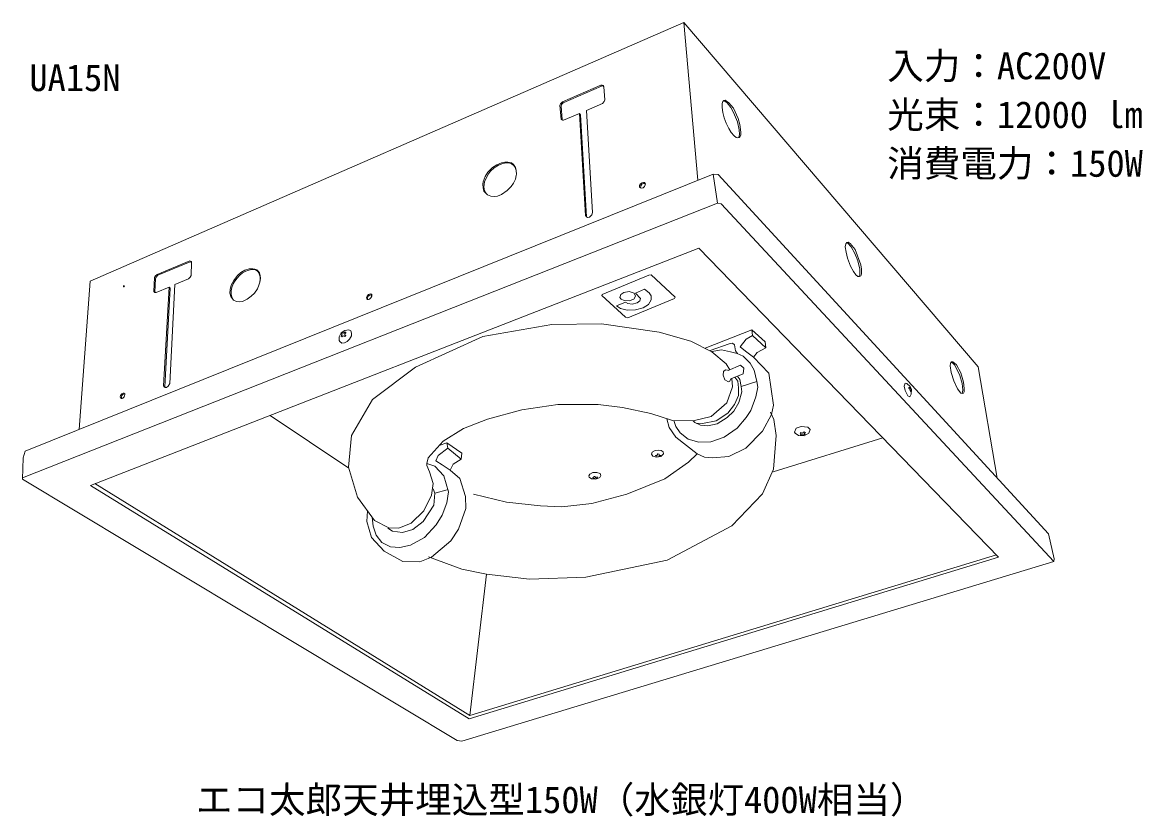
# Model space of a CAD drawing. Units: millimetres, scale not verified. Extents: x -388 to 2225, y -1483 to 330.
# Drawn here: x -44.25 to -21.26, y 41.46 to 57.74 of the extents above; entities that cross this region are included whole.
import ezdxf
from ezdxf.enums import TextEntityAlignment as Align

# ---------------------------------------------------------------- set-up
doc = ezdxf.new("R2010")
doc.units = ezdxf.units.MM
doc.header["$LTSCALE"] = 0.25
doc.layers.add('0-0', color=7, linetype='Continuous', lineweight=20)
doc.layers.add('0-3', color=7, linetype='Continuous', lineweight=20)
doc.styles.add('ＭＳ ゴシック', font='')
doc.styles.get('ＭＳ ゴシック').set_extended_font_data('MS Gothic')

msp = doc.modelspace()

# ---------------------------------------------------------------- linework, layer by layer
at = {"layer": '0-0'}
for p, q in [((-42.8544, 52.4402), (-30.6751, 57.7446)), ((-24.6322, 50.6802), (-30.6751, 57.7446)), ((-30.6751, 57.7446), (-30.3866, 54.5076)), ((-29.9822, 54.0373), (-30.0719, 54.6343)), ((-29.9699, 54.6275), (-23.1885, 47.2569)), ((-44.2444, 48.4014), (-29.9822, 54.0373)), ((-29.9822, 54.0373), (-29.9079, 54.0262)), ((-29.9079, 54.0262), (-23.0813, 46.6885)), ((-42.8544, 52.4402), (-43.0802, 49.3963)), ((-24.2396, 48.3993), (-24.6322, 50.6802)), ((-29.4928, 50.2785), (-29.1737, 50.3767)), ((-39.1595, 49.6847), (-37.5463, 48.6045)), ((-28.8358, 48.5259), (-26.5891, 49.2224)), ((-44.2453, 48.3764), (-35.3202, 43.0139)), ((-42.7597, 48.2847), (-35.0621, 43.5278)), ((-35.7815, 48.0888), (-35.8175, 48.1751)), ((-35.7815, 48.0888), (-35.5299, 48.1607)), ((-23.1885, 47.2569), (-23.0725, 46.7443)), ((-35.2311, 43.005), (-23.0813, 46.6885)), ((-35.0621, 43.5278), (-24.2588, 46.8218)), ((-23.0725, 46.7443), (-23.0813, 46.6885)), ((-35.0621, 43.5278), (-34.7197, 46.4316)), ((-35.3202, 43.0139), (-35.2311, 43.005))]:
    msp.add_line(p, q, dxfattribs=at)
for points in [[(-33.1609, 55.7395), (-33.1925, 55.7568), (-33.2153, 56.0465), (-33.2054, 56.0773), (-33.1648, 56.118), (-32.3768, 56.4567), (-32.3471, 56.4609), (-32.3173, 56.4475), (-32.3123, 56.4222)], [(-29.8491, 56.1424), (-29.8262, 56.1478), (-29.7468, 56.0966), (-29.655, 55.9872), (-29.5544, 55.7718), (-29.5226, 55.65), (-29.5014, 55.4947), (-29.505, 55.4329), (-29.5279, 55.3817), (-29.565, 55.3747)], [(-32.6698, 53.7598), (-32.6891, 53.7812), (-32.8099, 55.8744)], [(-34.7314, 54.2378), (-34.7743, 54.2868), (-34.7928, 54.3546), (-34.796, 54.4305), (-34.7896, 54.4765), (-34.7476, 54.5862), (-34.6911, 54.6718), (-34.5959, 54.767), (-34.5087, 54.8235), (-34.4135, 54.8639), (-34.3473, 54.8784), (-34.2812, 54.88), (-34.2118, 54.8622), (-34.1666, 54.8283), (-34.1262, 54.7719), (-34.11, 54.7076)], [(-44.2453, 48.3764), (-44.2294, 48.8126), (-44.1876, 48.9504), (-30.0719, 54.6343), (-29.9699, 54.6275)], [(-31.5588, 54.3533), (-31.5798, 54.363), (-31.5798, 54.3985), (-31.5588, 54.4373), (-31.5297, 54.4551), (-31.5022, 54.4632), (-31.4731, 54.4584), (-31.4585, 54.4373), (-31.4634, 54.4147)], [(-35.0784, 43.4597), (-42.8485, 48.2501), (-30.3642, 53.1113)], [(-30.3642, 53.1113), (-24.2178, 46.7795), (-35.0784, 43.4597)], [(-27.3288, 53.2289), (-27.3018, 53.2352), (-27.2558, 53.2096), (-27.1594, 53.0841), (-27.1049, 52.9599), (-27.0428, 52.7722), (-27.0276, 52.6838), (-27.029, 52.5872), (-27.0414, 52.5486), (-27.0649, 52.5306), (-27.0803, 52.5323)], [(-41.5019, 52.2082), (-41.5276, 52.2062), (-41.5477, 52.2274), (-41.5339, 52.511), (-41.5128, 52.546), (-41.4789, 52.5756), (-40.81, 52.8519), (-40.7782, 52.8413), (-40.776, 52.8172)], [(-39.9124, 52.0503), (-39.9707, 52.126), (-39.9858, 52.1896), (-39.9834, 52.2659), (-39.9615, 52.3526), (-39.9083, 52.4497), (-39.8309, 52.5537), (-39.7638, 52.6127), (-39.6806, 52.6612), (-39.5928, 52.6889), (-39.5176, 52.6913), (-39.4772, 52.6843), (-39.4367, 52.6681), (-39.3997, 52.6358), (-39.3813, 52.608), (-39.3662, 52.5572), (-39.3604, 52.4924), (-39.3697, 52.4173)], [(-41.2314, 52.3179), (-41.3478, 50.2916), (-41.3326, 50.2667), (-41.3109, 50.2581)], [(-37.1632, 52.063), (-37.1797, 52.0735), (-37.1835, 52.1037), (-37.1722, 52.1316), (-37.1428, 52.1632), (-37.1195, 52.1723), (-37.0984, 52.1745), (-37.078, 52.1647), (-37.0765, 52.1316), (-37.0946, 52.0946)], [(-36.7262, 47.3756), (-37.0173, 47.527), (-37.3667, 48.0044), (-37.553, 48.6216), (-37.4948, 49.2737), (-37.0639, 50.0073), (-36.1808, 50.6711), (-34.7997, 51.3054), (-33.3785, 51.5463), (-32.3588, 51.5623), (-31.1784, 51.3937), (-30.5285, 51.2092), (-30.0972, 50.9903), (-29.8011, 50.7393), (-29.7303, 50.617)], [(-29.265, 51.3262), (-29.3904, 51.2495), (-29.5182, 51.0893), (-29.409, 51.001), (-29.2441, 50.8756), (-28.9283, 50.5482), (-28.8307, 49.8932), (-28.8736, 49.7029), (-29.0551, 49.3612), (-29.4028, 49.0135), (-29.7505, 48.8427), (-30.0861, 48.8122), (-30.2508, 48.8305), (-30.3972, 48.8933), (-30.8344, 49.241), (-30.972, 49.4345), (-31.0209, 49.614)], [(-30.2335, 51.0637), (-29.2743, 51.4423), (-29.0026, 51.1961), (-28.991, 51.0684), (-29.265, 51.3262), (-29.2743, 51.4423)], [(-30.1328, 51.0164), (-29.7431, 51.1495), (-29.6718, 51.1637), (-29.6291, 51.1305), (-29.6148, 51.0069), (-29.5703, 50.9541)], [(-28.991, 51.0684), (-29.1675, 50.9778), (-29.2441, 50.8756)], [(-30.8797, 49.5773), (-30.8356, 49.4545), (-30.7474, 49.3285), (-30.5805, 49.1962), (-30.3631, 49.1332), (-30.1206, 49.1395), (-29.8465, 49.2403), (-29.5757, 49.423), (-29.3961, 49.6403), (-29.2985, 49.7852), (-29.1945, 50.0655), (-29.1567, 50.2608), (-29.1725, 50.3774), (-29.226, 50.6136), (-29.3111, 50.7585), (-29.4528, 50.8971), (-29.5788, 50.957), (-29.7142, 50.9916), (-29.9001, 51.0263), (-30.0985, 50.9948)], [(-24.9603, 50.1333), (-24.9475, 50.2002), (-24.9621, 50.3361), (-25.0074, 50.5011), (-25.0689, 50.6338), (-25.119, 50.7228), (-25.1643, 50.7681), (-25.1811, 50.772), (-25.1983, 50.7584)], [(-35.9484, 48.6956), (-35.9195, 48.817), (-35.6082, 49.1568), (-35.1931, 49.4132), (-34.7028, 49.6085), (-33.9967, 49.7998), (-33.2561, 49.9056), (-32.43, 49.9056), (-31.9306, 49.8491), (-31.3483, 49.7252), (-30.9047, 49.5814), (-30.4834, 49.5715), (-30.1117, 49.6607), (-29.7896, 49.9432), (-29.6706, 50.2703), (-29.6855, 50.4438)], [(-29.6226, 50.4679), (-29.5665, 50.3872), (-29.549, 50.2504), (-29.5525, 50.0926), (-29.6331, 49.9067), (-29.7699, 49.7279), (-30.0084, 49.5701), (-30.2889, 49.521), (-30.4187, 49.5245)], [(-29.4928, 50.2785), (-29.5209, 50.4223), (-29.57, 50.4924)], [(-42.2135, 50.0305), (-42.2304, 50.0474), (-42.2364, 50.0677), (-42.233, 50.0922), (-42.2042, 50.1261), (-42.1763, 50.143), (-42.1619, 50.1396), (-42.1467, 50.1278)], [(-29.4928, 50.2785), (-29.4788, 50.1663), (-29.5419, 49.9523), (-29.6472, 49.77), (-29.7839, 49.6402), (-29.9873, 49.514), (-30.1802, 49.4719), (-30.3275, 49.4859), (-30.4467, 49.5385), (-30.4834, 49.5715)], [(-35.9092, 46.7831), (-35.2245, 46.5308), (-34.7197, 46.4316), (-33.8383, 46.3273), (-32.681, 46.3697), (-31.0107, 46.7173), (-29.6881, 47.4211), (-29.0607, 48.0739), (-28.8328, 48.5812), (-28.779, 49.2748), (-28.8279, 49.5972), (-28.8939, 49.7515)], [(-35.516, 49.0097), (-35.7122, 48.8599), (-35.7639, 48.7509), (-35.6332, 48.6692), (-35.4697, 48.5602), (-35.2675, 48.3872), (-35.1525, 48.0241), (-35.1489, 47.7725), (-35.2963, 47.3484), (-35.4544, 47.1148), (-35.8534, 46.7769), (-36.087, 46.6799), (-36.4357, 46.687), (-36.8239, 46.8991), (-37.0827, 47.1795), (-37.1797, 47.5102), (-37.1653, 47.7258)], [(-35.6931, 49.0642), (-35.5351, 49.1242), (-35.516, 49.0097)], [(-35.5351, 49.1242), (-35.2245, 48.9117), (-35.2382, 48.7891), (-35.516, 49.0097)], [(-35.2382, 48.7891), (-35.4043, 48.6828), (-35.4697, 48.5602)], [(-34.9908, 48.0666), (-34.314, 47.906), (-33.6167, 47.8274), (-33.1757, 47.8103), (-32.557, 47.8752), (-31.8426, 48.07), (-31.0633, 48.3845), (-30.5779, 48.7263), (-30.3972, 48.8933)], [(-31.2561, 48.8654), (-31.2255, 48.8654), (-31.2026, 48.8945), (-31.1796, 48.8884), (-31.1781, 48.8654), (-31.1413, 48.8609), (-31.1842, 48.8501), (-31.1873, 48.8379)], [(-31.2561, 48.8654), (-31.2516, 48.8532), (-31.2286, 48.8517), (-31.2225, 48.8348)], [(-37.0668, 47.5962), (-37.0487, 47.4152), (-36.9854, 47.2281), (-36.8707, 47.0802), (-36.6897, 46.9897), (-36.5026, 46.9746), (-36.2793, 47.0199), (-35.9926, 47.1828), (-35.7543, 47.4423), (-35.6305, 47.6385), (-35.537, 47.8919), (-35.5008, 48.1152), (-35.5973, 48.4441), (-35.7844, 48.6433), (-35.9484, 48.6956)], [(-36.7262, 47.3756), (-36.5224, 47.3699), (-36.2656, 47.4739), (-36.0088, 47.7242), (-35.8495, 48.046), (-35.817, 48.2866), (-35.8885, 48.5294), (-35.9469, 48.6543), (-35.9484, 48.6956)], [(-32.5445, 48.4031), (-32.5261, 48.406), (-32.5219, 48.4301), (-32.4964, 48.4343), (-32.4865, 48.4131), (-32.4482, 48.423), (-32.4454, 48.4046), (-32.4766, 48.3989), (-32.4709, 48.3833)], [(-32.5445, 48.4031), (-32.5374, 48.389), (-32.5063, 48.3947), (-32.502, 48.3847)], [(-35.7815, 48.0888), (-35.8031, 47.8444), (-36.0187, 47.5066), (-36.2344, 47.3412), (-36.4429, 47.2837), (-36.6514, 47.3125), (-36.7448, 47.37)]]:
    msp.add_lwpolyline(points, dxfattribs=at)
for points in [[(-33.1716, 55.7503), (-33.1915, 56.0287), (-33.1844, 56.0586), (-33.1489, 56.0969), (-32.3634, 56.4378), (-32.3307, 56.4435), (-32.3123, 56.4222), (-32.2938, 56.1537), (-32.3038, 56.1225), (-32.3407, 56.0813), (-32.6674, 55.935), (-32.5438, 53.8441), (-32.5566, 53.8008), (-32.6052, 53.7522), (-32.6462, 53.7454), (-32.6698, 53.7598), (-32.7904, 55.8525), (-32.8099, 55.8744), (-33.1402, 55.7395), (-33.1609, 55.7395)], [(-29.8491, 56.1424), (-29.8716, 56.1215), (-29.8861, 56.0833), (-29.8874, 55.9977), (-29.8703, 55.8989), (-29.8439, 55.787), (-29.8033, 55.6801), (-29.7468, 55.5706), (-29.6991, 55.4859), (-29.6373, 55.417), (-29.595, 55.3853), (-29.565, 55.3747), (-29.5456, 55.387), (-29.5279, 55.4488), (-29.5332, 55.5388), (-29.5685, 55.7083), (-29.6515, 55.8954), (-29.7044, 55.9996), (-29.7838, 56.0931)], [(-34.7314, 54.2378), (-34.7599, 54.2876), (-34.7749, 54.3717), (-34.761, 54.4757), (-34.7171, 54.5762), (-34.6801, 54.6375), (-34.6373, 54.6918), (-34.5645, 54.76), (-34.4744, 54.8178), (-34.3865, 54.8502), (-34.3172, 54.8617), (-34.2432, 54.8548), (-34.1992, 54.8379), (-34.1672, 54.8184), (-34.1463, 54.7919), (-34.1233, 54.7515), (-34.11, 54.7076), (-34.1073, 54.635), (-34.1103, 54.6035), (-34.1296, 54.5304), (-34.1672, 54.4451), (-34.2129, 54.3781), (-34.2951, 54.2959), (-34.4136, 54.2146), (-34.497, 54.184), (-34.5562, 54.1746), (-34.6329, 54.1786), (-34.6989, 54.2062)], [(-31.5588, 54.3533), (-31.5555, 54.3921), (-31.5329, 54.426), (-31.4989, 54.4406), (-31.4698, 54.4406), (-31.4634, 54.4147), (-31.4795, 54.3807), (-31.507, 54.3549), (-31.5345, 54.3452)], [(-27.0803, 52.5323), (-27.0591, 52.5769), (-27.0591, 52.6831), (-27.0994, 52.8572), (-27.161, 53.008), (-27.2354, 53.1397), (-27.3033, 53.2162), (-27.3288, 53.2289), (-27.3501, 53.2034), (-27.3586, 53.144), (-27.3437, 53.0293), (-27.3161, 52.9061), (-27.2545, 52.7447), (-27.1929, 52.6342), (-27.144, 52.5684), (-27.1016, 52.5344)], [(-41.5284, 52.2179), (-41.514, 52.4825), (-41.5013, 52.5208), (-41.4662, 52.5574), (-40.8031, 52.8316), (-40.7856, 52.83), (-40.776, 52.8172), (-40.784, 52.5558), (-40.7999, 52.5208), (-40.8334, 52.4857), (-41.1139, 52.3677), (-41.2216, 50.3369), (-41.2532, 50.2844), (-41.2873, 50.2581), (-41.3109, 50.2581), (-41.3241, 50.2686), (-41.2098, 52.2962), (-41.2314, 52.3179), (-41.5019, 52.2082), (-41.5185, 52.2111)], [(-39.9124, 52.0503), (-39.943, 52.0966), (-39.9632, 52.1642), (-39.9632, 52.2393), (-39.9476, 52.3087), (-39.9199, 52.3803), (-39.884, 52.4404), (-39.8413, 52.4982), (-39.7893, 52.556), (-39.7292, 52.6069), (-39.661, 52.6439), (-39.6009, 52.6658), (-39.5373, 52.6774), (-39.4887, 52.6762), (-39.4483, 52.6612), (-39.4125, 52.6335), (-39.3963, 52.6103), (-39.3836, 52.5861), (-39.3674, 52.5294), (-39.3651, 52.4809), (-39.3697, 52.4173), (-39.3905, 52.3572), (-39.4229, 52.2809), (-39.4841, 52.1931), (-39.5489, 52.1272), (-39.6332, 52.0659), (-39.7257, 52.0232), (-39.795, 52.0139), (-39.8551, 52.0209)], [(-32.3465, 52.1668), (-31.3921, 52.5614), (-31.3457, 52.5672), (-30.8496, 52.1088), (-30.8612, 52.0798), (-31.8243, 51.6882), (-31.8679, 51.7027), (-32.3552, 52.1407)], [(-42.1692, 52.3181), (-42.1584, 52.322), (-42.1511, 52.3352), (-42.156, 52.3464), (-42.1633, 52.3411), (-42.1692, 52.3357), (-42.1712, 52.3269)], [(-32.0541, 51.929), (-31.8677, 52.0079), (-31.8199, 51.9768), (-31.7291, 51.9672), (-31.6288, 51.9911), (-31.5738, 52.0318), (-31.5595, 52.0843), (-31.6622, 52.1943), (-31.4758, 52.2707), (-31.385, 52.1991), (-31.3444, 52.1345), (-31.3396, 52.0557), (-31.3993, 51.9601), (-31.5093, 51.8908), (-31.6622, 51.8525), (-31.8319, 51.8454), (-31.9705, 51.874)], [(-31.8988, 52.0389), (-31.7937, 52.0342), (-31.6981, 52.0676), (-31.6646, 52.1321), (-31.6933, 52.1895), (-31.7913, 52.2253), (-31.9036, 52.2038), (-31.9657, 52.1608), (-31.9825, 52.1058), (-31.9562, 52.07)], [(-37.1632, 52.063), (-37.1609, 52.0984), (-37.1466, 52.127), (-37.1134, 52.1512), (-37.0968, 52.1542), (-37.0848, 52.1481), (-37.084, 52.127), (-37.0946, 52.0946), (-37.1195, 52.069), (-37.1443, 52.0592)], [(-37.7431, 51.2234), (-37.7431, 51.2929), (-37.7044, 51.3758), (-37.6268, 51.4279), (-37.5493, 51.4413), (-37.5079, 51.4199), (-37.4905, 51.3691), (-37.4919, 51.3156), (-37.532, 51.2448), (-37.5774, 51.1994), (-37.6322, 51.17), (-37.6883, 51.1686), (-37.7284, 51.198)], [(-37.6925, 51.2945), (-37.6712, 51.3117), (-37.6489, 51.3168), (-37.6307, 51.3011), (-37.6094, 51.3208), (-37.6256, 51.3401), (-37.6271, 51.3583), (-37.6064, 51.3771), (-37.6058, 51.3902), (-37.6276, 51.3892), (-37.6449, 51.3766), (-37.658, 51.373), (-37.6692, 51.3816), (-37.6905, 51.37), (-37.6991, 51.3568), (-37.6844, 51.3386), (-37.697, 51.3203), (-37.7026, 51.3061)], [(-29.7635, 50.6044), (-29.511, 50.7115), (-29.4432, 50.6544), (-29.4575, 50.5389), (-29.7087, 50.4376), (-29.7254, 50.3864), (-29.7564, 50.3709), (-29.8278, 50.415), (-29.8671, 50.5127), (-29.8564, 50.5865), (-29.8171, 50.621), (-29.779, 50.6151)], [(-24.9603, 50.1333), (-24.9843, 50.1423), (-25.0592, 50.2292), (-25.1341, 50.391), (-25.188, 50.5647), (-25.209, 50.6996), (-25.1983, 50.7584), (-25.181, 50.7846), (-25.1533, 50.7862), (-25.0795, 50.7208), (-24.9875, 50.5565), (-24.933, 50.3644), (-24.9184, 50.2358), (-24.9216, 50.1695), (-24.933, 50.1436)], [(-26.0329, 50.0677), (-26.0783, 50.0847), (-26.1332, 50.1926), (-26.1503, 50.2873), (-26.1332, 50.3441), (-26.0991, 50.3384), (-26.0253, 50.2741), (-26.0026, 50.2248), (-26.0045, 50.1226)], [(-42.2135, 50.0305), (-42.2127, 50.0668), (-42.2042, 50.0931), (-42.1847, 50.1108), (-42.1585, 50.1244), (-42.1467, 50.1278), (-42.1416, 50.1108), (-42.1475, 50.0855), (-42.1577, 50.0643), (-42.1831, 50.0406), (-42.1983, 50.033)], [(-26.0533, 50.2579), (-26.0334, 50.2544), (-26.0308, 50.2666), (-26.0221, 50.2597), (-26.0204, 50.2406), (-26.0065, 50.2267), (-26.0056, 50.2059), (-26.0152, 50.1764), (-26.023, 50.1772), (-26.0343, 50.2258), (-26.0542, 50.2432)], [(-28.401, 49.3426), (-28.3666, 49.4214), (-28.2631, 49.4559), (-28.1302, 49.446), (-28.0778, 49.3975), (-28.1046, 49.322), (-28.2052, 49.2684), (-28.3208, 49.2751), (-28.3845, 49.3187)], [(-28.2856, 49.3271), (-28.2722, 49.3371), (-28.2337, 49.3204), (-28.2002, 49.3455), (-28.175, 49.3354), (-28.2002, 49.3103), (-28.1834, 49.2952), (-28.2085, 49.2852), (-28.2488, 49.2852), (-28.2773, 49.2734), (-28.2773, 49.2885), (-28.2638, 49.3053)], [(-31.3342, 48.8884), (-31.3189, 48.9313), (-31.2623, 48.9634), (-31.201, 48.9726), (-31.1383, 48.9634), (-31.0985, 48.9374), (-31.0862, 48.8976), (-31.1459, 48.844), (-31.2301, 48.8272), (-31.3082, 48.8486)], [(-32.6224, 48.4442), (-32.6026, 48.4824), (-32.5417, 48.5122), (-32.4596, 48.5164), (-32.3888, 48.4895), (-32.3774, 48.4541), (-32.3987, 48.4102), (-32.4766, 48.3791), (-32.5644, 48.3862), (-32.6139, 48.4187)]]:
    msp.add_lwpolyline(points, close=True, dxfattribs=at)

# ---------------------------------------------------------------- texts
at = {"layer": '0-0', "style": 'ＭＳ ゴシック'}
msp.add_text('エコ太郎天井埋込型150W（水銀灯400W相当）', height=0.5499, dxfattribs=at).set_placement((-40.6852, 41.3633), align=Align.BOTTOM_LEFT)
at = {"layer": '0-3', "style": 'ＭＳ ゴシック'}
for s, p in [('入力：AC200V', (-26.4976, 56.4138)), ('UA15N', (-44.1028, 56.1713)), ('光束：12000 lm', (-26.4976, 55.4138)), ('消費電力：150W', (-26.4976, 54.4138))]:
    msp.add_text(s, height=0.5499, dxfattribs=at).set_placement(p, align=Align.BOTTOM_LEFT)

doc.saveas('drawing.dxf')
